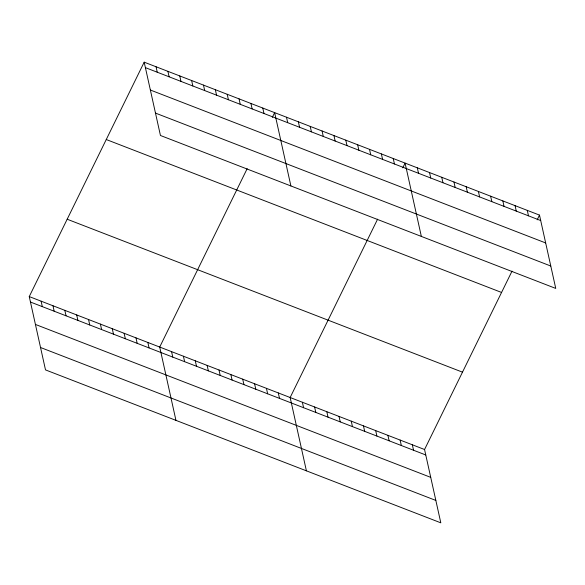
<?xml version="1.0" encoding="UTF-8"?>
<svg xmlns="http://www.w3.org/2000/svg" width="585" height="585" viewBox="0 0 585 585"><rect width="100%" height="100%" fill="white"/><g stroke="black" fill="none" stroke-linecap="round" stroke-linejoin="round"><path stroke-width="0.88" d="M512.014 271.14L424.556 449.514L440.812 522.829L45.506 369.903L29.25 296.58L144.188 62.171L539.494 215.097L555.75 288.42L160.444 135.486L144.188 62.171M247.162 168.677L159.705 347.051L175.953 420.366M272.317 117.373L274.636 112.634L290.891 185.957M377.61 219.148L290.153 397.515L306.408 470.837M402.765 167.837L405.091 163.105L421.346 236.42M537.176 219.836L539.494 215.097M145.394 67.633L540.708 220.56M150.36 90.024L545.673 242.951M155.478 113.095L550.785 266.029M106.258 139.523L501.564 292.456M67.18 219.229L462.486 372.155M29.25 296.58L424.556 449.514M30.464 302.043L425.77 454.976M35.422 324.434L430.735 477.367M40.54 347.505L435.847 500.438M527.275 210.373L528.489 215.836M515.056 205.649L516.27 211.105M502.837 200.918L504.051 206.381M490.618 196.194L491.831 201.657M478.406 191.463L479.612 196.926M466.186 186.739L467.393 192.202M453.967 182.008L455.174 187.471M441.748 177.284L442.955 182.747M429.529 172.56L430.735 178.015M417.31 167.829L418.524 173.292M393.23 158.513L394.444 163.975M381.369 153.928L382.583 159.391M369.515 149.336L370.722 154.798M357.654 144.751L358.861 150.213M345.793 140.166L347.007 145.628M412.337 444.783L413.551 450.245M333.933 135.574L335.146 141.036M400.125 440.059L401.332 445.521M322.079 130.989L323.286 136.451M387.906 435.335L389.113 440.79M310.218 126.397L311.425 131.859M375.687 430.604L376.894 436.066M298.357 121.812L299.571 127.274M363.468 425.88L364.674 431.342M286.496 117.227L287.71 122.682M351.249 421.149L352.455 426.611M339.029 416.425L340.236 421.887M262.782 108.049L263.989 113.512M326.81 411.701L328.024 417.156M250.921 103.457L252.128 108.92M314.591 406.97L315.805 412.432M239.06 98.872L240.274 104.335M302.372 402.246L303.586 407.708M227.199 94.287L228.413 99.742M215.339 89.695L216.552 95.158M278.292 392.93L279.506 398.392M203.485 85.11L204.691 90.573M266.438 388.338L267.645 393.8M191.624 80.518L192.838 85.98M254.577 383.753L255.784 389.215M179.763 75.933L180.977 81.395M242.716 379.168L243.93 384.623M167.902 71.341L169.116 76.803M230.856 374.575L232.07 380.038M156.049 66.756L157.255 72.218M219.002 369.991L220.209 375.453M207.141 365.398L208.348 370.861M195.28 360.813L196.494 366.276M183.419 356.228L184.633 361.684M171.559 351.636L172.772 357.099M147.844 342.459L149.051 347.921M135.983 337.874L137.197 343.336M124.122 333.282L125.336 338.744M112.261 328.697L113.475 334.159M100.408 324.112L101.615 329.574M88.547 319.52L89.754 324.982M76.686 314.935L77.9 320.397M64.825 310.342L66.039 315.805M52.972 305.758L54.178 311.22M41.111 301.173L42.317 306.628"/></g></svg>
